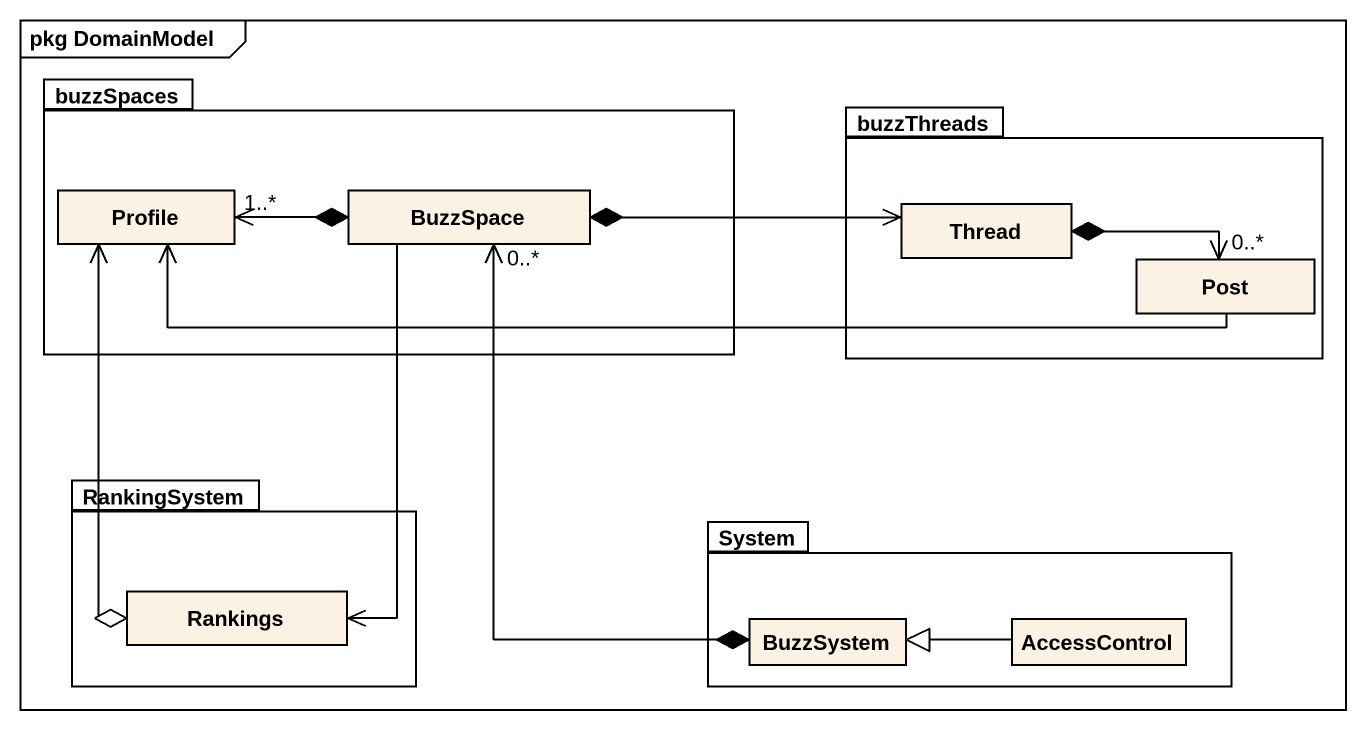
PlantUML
@startuml
mainframe pkg DomainModel
hide circle
hide empty members
package buzzSpaces {
  class Profile
  class BuzzSpace
}
package buzzThreads {
  class Thread
  class Post
}
package RankingSystem {
  class Rankings
}
package System {
  class BuzzSystem
  class AccessControl
}
BuzzSpace "1..*" *-left-> Profile
BuzzSpace *-right-> Thread
BuzzSpace --> Rankings
Thread *-right-> "0..*" Post
Post -left-> Profile
Rankings o-up-> Profile
BuzzSystem "0..*" *-up-> BuzzSpace
AccessControl -left-|> BuzzSystem
@enduml
